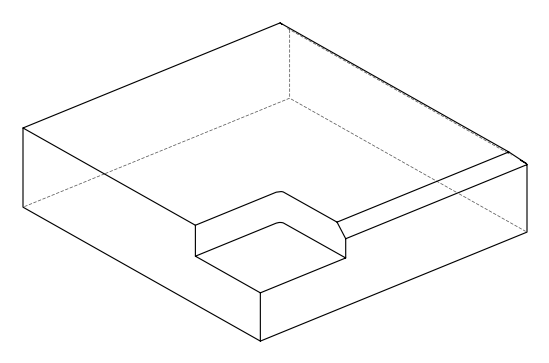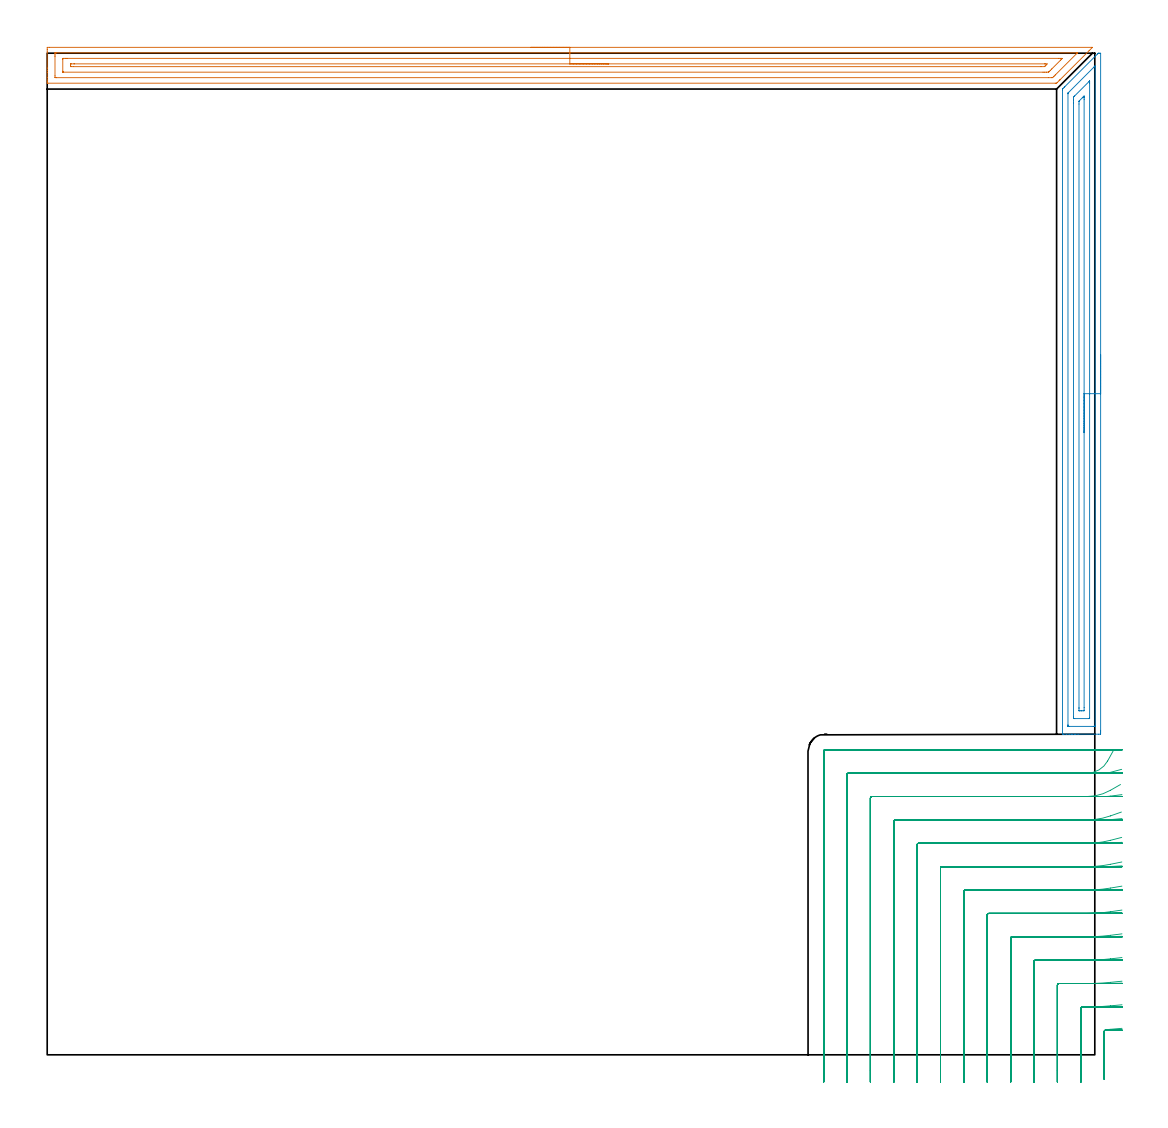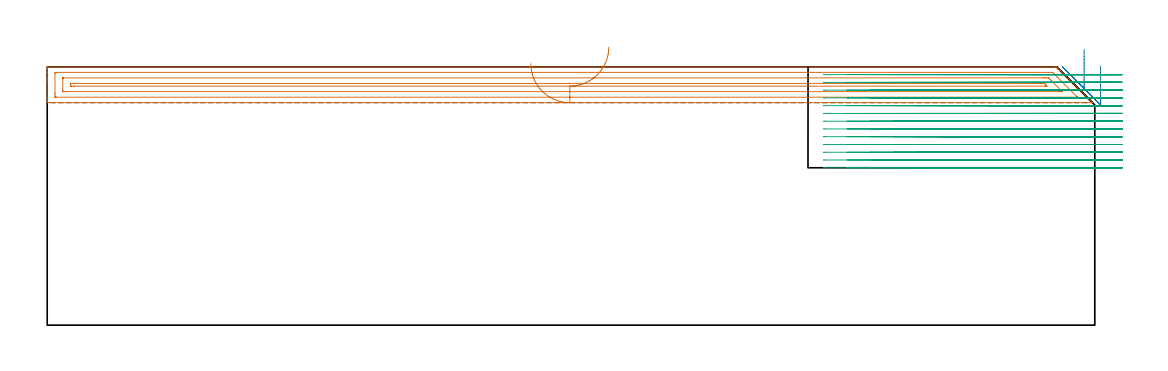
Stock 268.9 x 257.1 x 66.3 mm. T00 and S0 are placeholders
(PLAN: 3 operations, 1 tool changes, 48.5 min)
(1 AREA_MILL | FG_CHAMFER_SURFACE | UGT0205_001 | 8.62 min | 11380 mm3)
(2 AREA_MILL_1 | FG_CHAMFER_SURFACE_1 | UGT0205_001 | 5.67 min | 8390 mm3)
(3 MILL_CORNER_NOTCH_RECTANGULAR | CORNER_NOTCH_RECTANGULAR | NXT0201_009 | Follow Part, ap 2, ae 75% | 34.23 min | 156500 mm3)
(TOOL UGT0205_001 | Chamfer Mill 20 x 3 x 45 deg. | D20 FL50 Z2)
(TOOL NXT0201_009 | ENDMILL 8mm [2P460-0800-NA 1630] | D8 FL26 Z6)
(OP 1 AREA_MILL)
G17 G21 G94 G90
T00 M6
G54
G17 G0 G90 X124.15 Y258.6 S1061 M3
G43 Z76.3 H0
Z67.1
G94 G1 X124.188 Z66.228 F250.
X124.302 Z65.364
X124.491 Z64.512
X124.753 Z63.68
X125.087 Z62.874
X125.49 Z62.1
X125.958 Z61.364
X126.489 Z60.672
X127.079 Z60.029
X127.722 Z59.44
X128.414 Z58.908
X129.15 Z58.44
X129.924 Z58.037
X130.73 Z57.703
X131.562 Z57.441
X132.413 Z57.252
X133.278 Z57.138
X134.15 Z57.1
X268.173
X268.279 Y258.595 Z57.103
X268.282 Y258.593 Z57.104
X268.279 Y258.578 Z57.12
X267.442 Y257.742 Z57.958
X260.031 Y250.33 Z65.369
X259.988 Y250.286 Z65.411
X259.943 Y250.242 Z65.457
X259.734 Y250.034 Z65.665
X259.237 Y249.536 Z66.16
X259.103 Y249.405 Z66.291
X258.752 Y249.4 Z66.3
X0.169
X0.01 Y249.403 Z66.288
X0.007 Y249.452 Z66.239
X0. Y249.847 Z65.853
Y250.204 Z65.495
Y250.88 Z64.815
Y252.11 Z63.587
Y252.663 Z63.031
Y253.278 Z62.418
Y257.396 Z58.301
X0.003 Y258.011 Z57.687
X0.007 Y258.592 Z57.106
X0.032 Y258.594 Z57.104
X0.616 Y258.6 Z57.1
X134.15
Y257.186 Z58.514
X264.177
X264.31 Y257.184 Z58.516
X264.398 Y257.182 Z58.518
X264.422 Y257.18 Z58.52
Y257.179 Z58.521
X264.41 Y257.164 Z58.536
X264.369 Y257.12 Z58.58
X258.752 Y251.501 Z64.199
X258.44 Y251.192 Z64.508
X258.123 Y250.88 Z64.82
X258.071 Y250.833 Z64.867
X257.99 Y250.821 Z64.879
X257.922 Y250.817 Z64.883
X257.858 Y250.815 Z64.885
X257.032 Y250.814 Z64.886
X2.402 Y250.815 Z64.885
X2.336 Y250.816 Z64.884
X2.204 Y250.821 Z64.879
X2.01 Y250.83 Z64.87
X2.008 Y250.88 Z64.82
X2.001 Y251.281 Z64.42
X2. Y256.228 Z59.472
Y256.629 Z59.071
X2.004 Y257.12 Z58.58
X2.007 Y257.169 Z58.531
X2.008 Y257.176 Z58.524
X2.049 Y257.179 Z58.521
X2.137 Y257.183 Z58.517
X2.269 Y257.185 Z58.515
X2.336 Y257.186 Z58.514
X134.15
Y255.772 Z59.928
X259.645 Y255.771 Z59.929
X260.104 Y255.77 Z59.93
X260.285 Y255.768 Z59.932
X260.538 Y255.764 Z59.936
X260.539 Y255.749 Z59.951
X260.538 Y255.741 Z59.959
X260.337 Y255.537 Z60.163
X260.138 Y255.337 Z60.363
X257.858 Y253.058 Z62.642
X257.464 Y252.663 Z63.037
X257.214 Y252.415 Z63.285
X257.128 Y252.333 Z63.367
X257.058 Y252.269 Z63.431
X257.015 Y252.235 Z63.465
X256.965 Y252.234 Z63.466
X256.506 Y252.23 Z63.47
X256.072 Y252.229 Z63.471
X255.614 Y252.228 Z63.472
X4.189 Y252.229 Z63.471
X4.044 Y252.23 Z63.47
X4.02 Y252.232 Z63.468
X4.014 Y252.234 Z63.466
X4.01 Y252.25 Z63.45
X4.004 Y252.349 Z63.351
X4.001 Y252.475 Z63.225
Y255.524 Z60.176
X4.007 Y255.713 Z59.987
X4.01 Y255.762 Z59.938
X4.028 Y255.765 Z59.935
X4.08 Y255.768 Z59.932
X4.189 Y255.77 Z59.93
X4.646 Y255.771 Z59.929
X5.082 Y255.772 Z59.928
X134.15
Y254.357 Z61.343
X256.072
X256.162 Y254.356 Z61.344
X256.684 Y254.35 Z61.35
X256.43 Y254.088 Z61.612
X256.154 Y253.807 Z61.893
X256.072 Y253.728 Z61.972
X255.978 Y253.649 Z62.051
X255.09 Y253.643 Z62.057
X6.78
X6.064 Y253.648 Z62.052
X6.021 Y253.649 Z62.051
X6.01 Y253.685 Z62.015
X6.006 Y253.79 Z61.91
X6.004 Y254. Z61.7
X6.006 Y254.21 Z61.49
X6.01 Y254.315 Z61.385
X6.021 Y254.351 Z61.349
X6.067 Y254.354 Z61.346
X6.152 Y254.355 Z61.345
X6.868 Y254.357 Z61.343
X6.957
X134.15
X135.021 Z61.381
X135.886 Z61.495
X136.738 Z61.683
X137.57 Z61.946
X138.376 Z62.28
X139.15 Z62.682
X139.886 Z63.151
X140.578 Z63.682
X141.221 Z64.272
X141.81 Z64.915
X142.341 Z65.607
X142.81 Z66.343
X143.213 Z67.116
X143.547 Z67.922
X143.809 Z68.754
X143.998 Z69.606
X144.112 Z70.471
X144.15 Z71.343
G0 Z76.3
M5
M2
(OP 2 AREA_MILL_1)
G17 G21 G94 G90
T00 M6
G54
G17 G0 G90 X270.4 Y179.7 S1061 M3
G43 Z76.3 H0
Z66.5
G94 G1 Y179.662 Z65.628 F250.
Y179.548 Z64.763
Y179.359 Z63.912
Y179.097 Z63.08
Y178.763 Z62.274
Y178.36 Z61.5
Y177.891 Z60.764
Y177.36 Z60.072
Y176.771 Z59.429
Y176.128 Z58.84
Y175.436 Z58.308
Y174.7 Z57.84
Y173.926 Z57.437
Y173.12 Z57.103
Y172.288 Z56.841
Y171.436 Z56.652
Y170.572 Z56.538
Y169.7 Z56.5
Y83.283
X270.399 Y82.878 Z56.501
X270.394 Y82.398 Z56.503
X270.391 Y82.308 Z56.505
X269.918 Y82.3 Z56.979
X264.616 Z62.278
X263.996 Z62.901
X263.733 Z63.164
X263.112 Z63.785
X262.849 Z64.047
X262.323 Z64.576
X261.608 Z65.291
X260.886 Y82.301 Z66.013
X260.606 Y82.31 Z66.292
X260.6 Y82.433 Z66.3
Y247.617
X260.606 Y247.904 Z66.291
X260.719 Y248.019 Z66.179
X261.046 Y248.346 Z65.854
X261.112 Y248.412 Z65.788
X261.206 Y248.508 Z65.691
X269.035 Y256.336 Z57.862
X269.606 Y256.906 Z57.294
X269.802 Y257.09 Z57.097
X269.895 Y257.1 Z57.005
X270.012 Z56.888
X270.394 Y257.09 Z56.506
X270.4 Y257.035 Z56.5
Y169.7
X268.986 Z57.914
X268.985 Y84.448 Z57.915
X268.984 Y84.343 Z57.916
X268.982 Y84.319 Z57.918
X268.98 Y84.313 Z57.92
X268.964 Y84.31 Z57.936
X268.863 Y84.305 Z58.037
X268.507 Y84.3 Z58.394
X262.32 Y84.301 Z64.58
X262.122 Y84.306 Z64.778
X262.04 Y84.31 Z64.86
X262.021 Y84.321 Z64.879
X262.019 Y84.357 Z64.881
X262.016 Y84.441 Z64.884
X262.014 Y84.61 Z64.886
Y84.659
Y246.677
X262.015 Y246.727 Z64.885
X262.019 Y246.831 Z64.881
X262.021 Y246.854 Z64.879
X262.036 Y246.874 Z64.864
X262.074 Y246.919 Z64.826
X262.203 Y247.052 Z64.697
X268.686 Y253.536 Z58.214
X268.804 Y253.653 Z58.096
X268.903 Y253.748 Z57.997
X268.972 Y253.811 Z57.928
X268.979 Y253.814 Z57.921
X268.981 Y253.791 Z57.919
X268.983 Y253.729 Z57.917
X268.986 Y253.009 Z57.914
Y169.7
X267.572 Z59.328
X267.571 Y86.44 Z59.329
X267.57 Y86.363 Z59.33
X267.568 Y86.326 Z59.332
X267.566 Y86.315 Z59.334
X267.544 Y86.31 Z59.356
X267.405 Y86.301 Z59.495
X263.733 Y86.3 Z63.167
X263.594 Y86.302 Z63.306
X263.502 Y86.306 Z63.398
X263.435 Y86.31 Z63.465
X263.433 Y86.338 Z63.467
X263.431 Y86.44 Z63.469
X263.429 Y86.746 Z63.471
Y244.362
X263.43 Y244.946 Z63.47
X263.432 Y245.249 Z63.468
X263.442 Y245.836 Z63.458
X263.586 Y245.984 Z63.314
X263.733 Y246.133 Z63.167
X267.401 Y249.801 Z59.499
X267.49 Y249.887 Z59.41
X267.562 Y249.951 Z59.338
X267.566 Y249.952 Z59.334
X267.568 Y249.944 Z59.332
X267.57 Y249.909 Z59.33
X267.571 Y249.705 Z59.329
X267.572 Y249.398 Z59.328
Y169.7
X266.157 Z60.743
Y89.111
X266.154 Y88.452 Z60.746
X266.151 Y88.355 Z60.749
X266.148 Y88.31 Z60.752
X266.103 Y88.308 Z60.797
X265.902 Y88.304 Z60.998
X265.5 Y88.3 Z61.4
X265.421 Z61.479
X265.074 Y88.302 Z61.826
X264.9 Y88.306 Z62.
X264.859 Y88.31 Z62.041
X264.849 Y88.315 Z62.051
X264.847 Y88.328 Z62.053
X264.845 Y88.384 Z62.055
X264.843 Y88.883 Z62.057
Y89.111
X264.844 Y244.055 Z62.056
X264.848 Y244.713 Z62.052
X264.85 Y244.771 Z62.05
X264.873 Y244.812 Z62.027
X264.998 Y244.946 Z61.902
X265.692 Y245.643 Z61.208
X265.885 Y245.836 Z61.015
X265.972 Y245.921 Z60.928
X266.141 Y246.081 Z60.759
X266.151 Y246.088 Z60.749
X266.153 Y246.069 Z60.747
X266.156 Y245.836 Z60.744
X266.157 Y245.625 Z60.743
Y245.174
Y169.7
Y168.828 Z60.781
Y167.963 Z60.895
Y167.112 Z61.083
Y166.28 Z61.346
Y165.474 Z61.68
Y164.7 Z62.082
Y163.964 Z62.551
Y163.272 Z63.082
Y162.629 Z63.672
Y162.04 Z64.315
Y161.508 Z65.007
Y161.04 Z65.743
Y160.637 Z66.516
Y160.303 Z67.322
Y160.041 Z68.154
Y159.852 Z69.006
Y159.738 Z69.871
Y159.7 Z70.743
G0 Z76.3
M5
M2
(OP 3 MILL_CORNER_NOTCH_RECTANGULAR)
G17 G21 G94 G90
T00 M6
G54
G17 G0 G90 X275.89 Y6.797 S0 M3
G43 Z76.3 H1
Z64.308
G94 G1 X272.9 Y6.548 F250.
G2 X271.669 Y6.456 R72. F500.
G3 X271.3 Y6.062 R0.4
G1 Y-3.2
Y-6.2 F250.
G0 Z76.3
X275.888 Y12.842
Z64.308
G1 X272.9 Y12.571
G2 X266.926 Y12.3 R66. F500.
G1 X265.696
G3 X265.3 Y11.904 R0.4
G1 Y-4.
Y-7. F250.
G0 Z76.3
X275.885 Y18.897
Z64.308
G1 X272.9 Y18.598
G2 X266.926 Y18.3 R60. F500.
G1 X259.696
G3 X259.3 Y17.904 R0.4
G1 Y-4.
Y-7. F250.
G0 Z76.3
X275.882 Y24.963
Z64.308
G1 X272.9 Y24.631
G2 X266.926 Y24.3 R54. F500.
G1 X253.696
G3 X253.3 Y23.904 R0.4
G1 Y-4.
Y-7. F250.
G0 Z76.3
X275.877 Y31.047
Z64.308
G1 X272.9 Y30.673
G2 X266.926 Y30.3 R48. F500.
G1 X247.696
G3 X247.3 Y29.904 R0.4
G1 Y-4.
Y-7. F250.
G0 Z76.3
X275.869 Y37.154
Z64.308
G1 X272.9 Y36.727
G2 X266.926 Y36.3 R42. F500.
G1 X241.696
G3 X241.3 Y35.904 R0.4
G1 Y-4.
Y-7. F250.
G0 Z76.3
X275.858 Y43.297
Z64.308
G1 X272.9 Y42.799
G2 X266.926 Y42.3 R36. F500.
G1 X235.697
G3 X235.3 Y41.903 R0.4
G1 Y-4.
Y-7. F250.
G0 Z76.3
X275.84 Y49.498
Z64.308
G1 X272.9 Y48.901
G2 X266.926 Y48.3 R30. F500.
G1 X229.697
G3 X229.3 Y47.903 R0.4
G1 Y-4.
Y-7. F250.
G0 Z76.3
X275.805 Y55.802
Z64.308
G1 X272.9 Y55.055
G2 X266.926 Y54.3 R24. F500.
G1 X223.697
G3 X223.3 Y53.903 R0.4
G1 Y-4.
Y-7. F250.
G0 Z76.3
X275.73 Y62.316
Z64.308
G1 X272.9 Y61.32
G2 X266.926 Y60.3 R18. F500.
G1 X217.697
G3 X217.3 Y59.903 R0.4
G1 Y-4.
Y-7. F250.
G0 Z76.3
X275.502 Y69.386
Z64.308
G1 X272.9 Y67.893
G2 X266.926 Y66.3 R12. F500.
G1 X211.697
G3 X211.3 Y65.903 R0.4
G1 Y-4.
Y-7. F250.
G0 Z76.3
X273.629 Y78.031
Z64.308
G1 X272.18 Y75.404
G2 X266.926 Y72.3 R6. F500.
G1 X205.698
G3 X205.3 Y71.903 R0.4
G1 Y-4.
Y-7. F250.
G0 Z76.3
X269.926 Y78.3
Z64.308
G1 X266.926
X199.698 F500.
G3 X199.3 Y77.902 R0.4
G1 Y-4.
Y-7. F250.
G0 Z76.3
X275.899 Y6.381
Z62.315
G1 X272.9 Y6.317
G2 X271.693 Y6.301 R72. F500.
G3 X271.3 Y5.906 R0.4
G1 Y-3.2
Y-6.2 F250.
G0 Z76.3
X275.899 Y12.389
Z62.315
G1 X272.9 Y12.318
G2 X271.35 Y12.3 R66. F500.
G1 X265.695
G3 X265.3 Y11.905 R0.4
G1 Y-4.
Y-7. F250.
G0 Z76.3
X275.899 Y18.398
Z62.315
G1 X272.9 Y18.32
G2 X271.35 Y18.3 R60. F500.
G1 X259.696
G3 X259.3 Y17.904 R0.4
G1 Y-4.
Y-7. F250.
G0 Z76.3
X275.899 Y24.408
Z62.315
G1 X272.9 Y24.322
G2 X271.35 Y24.3 R54. F500.
G1 X253.696
G3 X253.3 Y23.904 R0.4
G1 Y-4.
Y-7. F250.
G0 Z76.3
X275.898 Y30.422
Z62.315
G1 X272.9 Y30.325
G2 X271.35 Y30.3 R48. F500.
G1 X247.696
G3 X247.3 Y29.904 R0.4
G1 Y-4.
Y-7. F250.
G0 Z76.3
X275.898 Y36.439
Z62.315
G1 X272.9 Y36.329
G2 X271.35 Y36.3 R42. F500.
G1 X241.696
G3 X241.3 Y35.904 R0.4
G1 Y-4.
Y-7. F250.
G0 Z76.3
X275.897 Y42.463
Z62.315
G1 X272.9 Y42.333
G2 X271.35 Y42.3 R36. F500.
G1 X235.697
G3 X235.3 Y41.903 R0.4
G1 Y-4.
Y-7. F250.
G0 Z76.3
X275.896 Y48.495
Z62.315
G1 X272.9 Y48.34
G2 X271.35 Y48.3 R30. F500.
G1 X229.697
G3 X229.3 Y47.903 R0.4
G1 Y-4.
Y-7. F250.
G0 Z76.3
X275.894 Y54.544
Z62.315
G1 X272.9 Y54.35
G2 X271.35 Y54.3 R24. F500.
G1 X223.697
G3 X223.3 Y53.903 R0.4
G1 Y-4.
Y-7. F250.
G0 Z76.3
X275.889 Y60.625
Z62.315
G1 X272.9 Y60.367
G2 X271.35 Y60.3 R18. F500.
G1 X217.697
G3 X217.3 Y59.903 R0.4
G1 Y-4.
Y-7. F250.
G0 Z76.3
X275.875 Y66.788
Z62.315
G1 X272.9 Y66.401
G2 X271.35 Y66.3 R12. F500.
G1 X211.697
G3 X211.3 Y65.903 R0.4
G1 Y-4.
Y-7. F250.
G0 Z76.3
X275.798 Y73.279
Z62.315
G1 X272.9 Y72.504
G2 X271.35 Y72.3 R6. F500.
G1 X205.697
G3 X205.3 Y71.903 R0.4
G1 Y-4.
Y-7. F250.
G0 Z76.3
X274.35 Y78.3
Z62.315
G1 X271.35
X199.698 F500.
G3 X199.3 Y77.902 R0.4
G1 Y-4.
Y-7. F250.
G0 Z76.3
X275.9 Y6.307
Z60.323
G1 X272.9 Y6.3
X272.741 F500.
X271.695
G3 X271.3 Y5.905 R0.4
G1 Y-3.2
Y-6.2 F250.
G0 Z76.3
X275.9 Y12.307
Z60.323
G1 X272.9 Y12.3
X272.741 F500.
X265.696
G3 X265.3 Y11.904 R0.4
G1 Y-4.
Y-7. F250.
G0 Z76.3
X275.9 Y18.308
Z60.323
G1 X272.9 Y18.3
X272.741 F500.
X259.696
G3 X259.3 Y17.904 R0.4
G1 Y-4.
Y-7. F250.
G0 Z76.3
X275.9 Y24.309
Z60.323
G1 X272.9 Y24.3
X272.741 F500.
X253.696
G3 X253.3 Y23.904 R0.4
G1 Y-4.
Y-7. F250.
G0 Z76.3
X275.9 Y30.31
Z60.323
G1 X272.9 Y30.3
X272.741 F500.
X247.696
G3 X247.3 Y29.904 R0.4
G1 Y-4.
Y-7. F250.
G0 Z76.3
X275.9 Y36.312
Z60.323
G1 X272.9 Y36.3
X272.741 F500.
X241.696
G3 X241.3 Y35.904 R0.4
G1 Y-4.
Y-7. F250.
G0 Z76.3
X275.9 Y42.314
Z60.323
G1 X272.9 Y42.3
X272.741 F500.
X235.697
G3 X235.3 Y41.903 R0.4
G1 Y-4.
Y-7. F250.
G0 Z76.3
X275.9 Y48.316
Z60.323
G1 X272.9 Y48.3
X272.741 F500.
X229.697
G3 X229.3 Y47.903 R0.4
G1 Y-4.
Y-7. F250.
G0 Z76.3
X275.9 Y54.32
Z60.323
G1 X272.9 Y54.301
X272.741 Y54.3 F500.
X223.697
G3 X223.3 Y53.903 R0.4
G1 Y-4.
Y-7. F250.
G0 Z76.3
X275.9 Y60.327
Z60.323
G1 X272.9 Y60.301
X272.741 Y60.3 F500.
X217.697
G3 X217.3 Y59.903 R0.4
G1 Y-4.
Y-7. F250.
G0 Z76.3
X275.9 Y66.341
Z60.323
G1 X272.9 Y66.301
X272.741 Y66.3 F500.
X211.697
G3 X211.3 Y65.903 R0.4
G1 Y-4.
Y-7. F250.
G0 Z76.3
X275.899 Y72.382
Z60.323
G1 X272.9 Y72.302
X272.741 Y72.3 F500.
X205.697
G3 X205.3 Y71.902 R0.4
G1 Y-4.
Y-7. F250.
G0 Z76.3
X275.741 Y78.3
Z60.323
G1 X272.741
X199.698 F500.
G3 X199.3 Y77.902 R0.4
G1 Y-4.
Y-7. F250.
G0 Z76.3
X275.9 Y6.3
Z58.331
G1 X272.9
X271.695 F500.
G3 X271.3 Y5.905 R0.4
G1 Y-3.2
Y-6.2 F250.
G0 Z76.3
X275.9 Y12.3
Z58.331
G1 X272.9
X265.696 F500.
G3 X265.3 Y11.904 R0.4
G1 Y-4.
Y-7. F250.
G0 Z76.3
X275.9 Y18.3
Z58.331
G1 X272.9
X259.696 F500.
G3 X259.3 Y17.904 R0.4
G1 Y-4.
Y-7. F250.
G0 Z76.3
X275.9 Y24.3
Z58.331
G1 X272.9
X253.696 F500.
G3 X253.3 Y23.904 R0.4
G1 Y-4.
Y-7. F250.
G0 Z76.3
X275.9 Y30.3
Z58.331
G1 X272.9
X247.696 F500.
G3 X247.3 Y29.904 R0.4
G1 Y-4.
Y-7. F250.
G0 Z76.3
X275.9 Y36.3
Z58.331
G1 X272.9
X241.696 F500.
G3 X241.3 Y35.904 R0.4
G1 Y-4.
Y-7. F250.
G0 Z76.3
X275.9 Y42.3
Z58.331
G1 X272.9
X235.697 F500.
G3 X235.3 Y41.903 R0.4
G1 Y-4.
Y-7. F250.
G0 Z76.3
X275.9 Y48.3
Z58.331
G1 X272.9
X229.697 F500.
G3 X229.3 Y47.903 R0.4
G1 Y-4.
Y-7. F250.
G0 Z76.3
X275.9 Y54.3
Z58.331
G1 X272.9
X223.697 F500.
G3 X223.3 Y53.903 R0.4
G1 Y-4.
Y-7. F250.
G0 Z76.3
X275.9 Y60.3
Z58.331
G1 X272.9
X217.697 F500.
G3 X217.3 Y59.903 R0.4
G1 Y-4.
Y-7. F250.
G0 Z76.3
X275.9 Y66.3
Z58.331
G1 X272.9
X211.697 F500.
G3 X211.3 Y65.903 R0.4
G1 Y-4.
Y-7. F250.
G0 Z76.3
X275.9 Y72.3
Z58.331
G1 X272.9
X205.697 F500.
G3 X205.3 Y71.902 R0.4
G1 Y-4.
Y-7. F250.
G0 Z76.3
X275.9 Y78.3
Z58.331
G1 X272.9
X199.698 F500.
G3 X199.3 Y77.902 R0.4
G1 Y-4.
Y-7. F250.
G0 Z76.3
X275.9 Y6.3
Z56.338
G1 X272.9
X271.695 F500.
G3 X271.3 Y5.905 R0.4
G1 Y-3.2
Y-6.2 F250.
G0 Z76.3
X275.9 Y12.3
Z56.338
G1 X272.9
X265.696 F500.
G3 X265.3 Y11.904 R0.4
G1 Y-4.
Y-7. F250.
G0 Z76.3
X275.9 Y18.3
Z56.338
G1 X272.9
X259.696 F500.
G3 X259.3 Y17.904 R0.4
G1 Y-4.
Y-7. F250.
G0 Z76.3
X275.9 Y24.3
Z56.338
G1 X272.9
X253.696 F500.
G3 X253.3 Y23.904 R0.4
G1 Y-4.
Y-7. F250.
G0 Z76.3
X275.9 Y30.3
Z56.338
G1 X272.9
X247.696 F500.
G3 X247.3 Y29.904 R0.4
G1 Y-4.
Y-7. F250.
G0 Z76.3
X275.9 Y36.3
Z56.338
G1 X272.9
X241.696 F500.
G3 X241.3 Y35.904 R0.4
G1 Y-4.
Y-7. F250.
G0 Z76.3
X275.9 Y42.3
Z56.338
G1 X272.9
X235.697 F500.
G3 X235.3 Y41.903 R0.4
G1 Y-4.
Y-7. F250.
G0 Z76.3
X275.9 Y48.3
Z56.338
G1 X272.9
X229.697 F500.
G3 X229.3 Y47.903 R0.4
G1 Y-4.
Y-7. F250.
G0 Z76.3
X275.9 Y54.3
Z56.338
G1 X272.9
X223.697 F500.
G3 X223.3 Y53.903 R0.4
G1 Y-4.
Y-7. F250.
G0 Z76.3
X275.9 Y60.3
Z56.338
G1 X272.9
X217.697 F500.
G3 X217.3 Y59.903 R0.4
G1 Y-4.
Y-7. F250.
G0 Z76.3
X275.9 Y66.3
Z56.338
G1 X272.9
X211.697 F500.
G3 X211.3 Y65.903 R0.4
G1 Y-4.
Y-7. F250.
G0 Z76.3
X275.9 Y72.3
Z56.338
G1 X272.9
X205.697 F500.
G3 X205.3 Y71.902 R0.4
G1 Y-4.
Y-7. F250.
G0 Z76.3
X275.9 Y78.3
Z56.338
G1 X272.9
X199.698 F500.
G3 X199.3 Y77.902 R0.4
G1 Y-4.
Y-7. F250.
G0 Z76.3
X275.9 Y6.3
Z54.346
G1 X272.9
X271.695 F500.
G3 X271.3 Y5.905 R0.4
G1 Y-3.2
Y-6.2 F250.
G0 Z76.3
X275.9 Y12.3
Z54.346
G1 X272.9
X265.696 F500.
G3 X265.3 Y11.904 R0.4
G1 Y-4.
Y-7. F250.
G0 Z76.3
X275.9 Y18.3
Z54.346
G1 X272.9
X259.696 F500.
G3 X259.3 Y17.904 R0.4
G1 Y-4.
Y-7. F250.
G0 Z76.3
X275.9 Y24.3
Z54.346
G1 X272.9
X253.696 F500.
G3 X253.3 Y23.904 R0.4
G1 Y-4.
Y-7. F250.
G0 Z76.3
X275.9 Y30.3
Z54.346
G1 X272.9
X247.696 F500.
G3 X247.3 Y29.904 R0.4
G1 Y-4.
Y-7. F250.
G0 Z76.3
X275.9 Y36.3
Z54.346
G1 X272.9
X241.696 F500.
G3 X241.3 Y35.904 R0.4
G1 Y-4.
Y-7. F250.
G0 Z76.3
X275.9 Y42.3
Z54.346
G1 X272.9
X235.697 F500.
G3 X235.3 Y41.903 R0.4
G1 Y-4.
Y-7. F250.
G0 Z76.3
X275.9 Y48.3
Z54.346
G1 X272.9
X229.697 F500.
G3 X229.3 Y47.903 R0.4
G1 Y-4.
Y-7. F250.
G0 Z76.3
X275.9 Y54.3
Z54.346
G1 X272.9
X223.697 F500.
G3 X223.3 Y53.903 R0.4
G1 Y-4.
Y-7. F250.
G0 Z76.3
X275.9 Y60.3
Z54.346
G1 X272.9
X217.697 F500.
G3 X217.3 Y59.903 R0.4
G1 Y-4.
Y-7. F250.
G0 Z76.3
X275.9 Y66.3
Z54.346
G1 X272.9
X211.697 F500.
G3 X211.3 Y65.903 R0.4
G1 Y-4.
Y-7. F250.
G0 Z76.3
X275.9 Y72.3
Z54.346
G1 X272.9
X205.697 F500.
G3 X205.3 Y71.902 R0.4
G1 Y-4.
Y-7. F250.
G0 Z76.3
X275.9 Y78.3
Z54.346
G1 X272.9
X199.698 F500.
G3 X199.3 Y77.902 R0.4
G1 Y-4.
Y-7. F250.
G0 Z76.3
X275.9 Y6.3
Z52.354
G1 X272.9
X271.695 F500.
G3 X271.3 Y5.905 R0.4
G1 Y-3.2
Y-6.2 F250.
G0 Z76.3
X275.9 Y12.3
Z52.354
G1 X272.9
X265.696 F500.
G3 X265.3 Y11.904 R0.4
G1 Y-4.
Y-7. F250.
G0 Z76.3
X275.9 Y18.3
Z52.354
G1 X272.9
X259.696 F500.
G3 X259.3 Y17.904 R0.4
G1 Y-4.
Y-7. F250.
G0 Z76.3
X275.9 Y24.3
Z52.354
G1 X272.9
X253.696 F500.
G3 X253.3 Y23.904 R0.4
G1 Y-4.
Y-7. F250.
G0 Z76.3
X275.9 Y30.3
Z52.354
G1 X272.9
X247.696 F500.
G3 X247.3 Y29.904 R0.4
G1 Y-4.
Y-7. F250.
G0 Z76.3
X275.9 Y36.3
Z52.354
G1 X272.9
X241.696 F500.
G3 X241.3 Y35.904 R0.4
G1 Y-4.
Y-7. F250.
G0 Z76.3
X275.9 Y42.3
Z52.354
G1 X272.9
X235.697 F500.
G3 X235.3 Y41.903 R0.4
G1 Y-4.
Y-7. F250.
G0 Z76.3
X275.9 Y48.3
Z52.354
G1 X272.9
X229.697 F500.
G3 X229.3 Y47.903 R0.4
G1 Y-4.
Y-7. F250.
G0 Z76.3
X275.9 Y54.3
Z52.354
G1 X272.9
X223.697 F500.
G3 X223.3 Y53.903 R0.4
G1 Y-4.
Y-7. F250.
G0 Z76.3
X275.9 Y60.3
Z52.354
G1 X272.9
X217.697 F500.
G3 X217.3 Y59.903 R0.4
G1 Y-4.
Y-7. F250.
G0 Z76.3
X275.9 Y66.3
Z52.354
G1 X272.9
X211.697 F500.
G3 X211.3 Y65.903 R0.4
G1 Y-4.
Y-7. F250.
G0 Z76.3
X275.9 Y72.3
Z52.354
G1 X272.9
X205.697 F500.
G3 X205.3 Y71.902 R0.4
G1 Y-4.
Y-7. F250.
G0 Z76.3
X275.9 Y78.3
Z52.354
G1 X272.9
X199.698 F500.
G3 X199.3 Y77.902 R0.4
G1 Y-4.
Y-7. F250.
G0 Z76.3
X275.9 Y6.3
Z50.361
G1 X272.9
X271.695 F500.
G3 X271.3 Y5.905 R0.4
G1 Y-3.2
Y-6.2 F250.
G0 Z76.3
X275.9 Y12.3
Z50.361
G1 X272.9
X265.696 F500.
G3 X265.3 Y11.904 R0.4
G1 Y-4.
Y-7. F250.
G0 Z76.3
X275.9 Y18.3
Z50.361
G1 X272.9
X259.696 F500.
G3 X259.3 Y17.904 R0.4
G1 Y-4.
Y-7. F250.
G0 Z76.3
X275.9 Y24.3
Z50.361
G1 X272.9
X253.696 F500.
G3 X253.3 Y23.904 R0.4
G1 Y-4.
Y-7. F250.
G0 Z76.3
X275.9 Y30.3
Z50.361
G1 X272.9
X247.696 F500.
G3 X247.3 Y29.904 R0.4
G1 Y-4.
Y-7. F250.
G0 Z76.3
X275.9 Y36.3
Z50.361
G1 X272.9
X241.696 F500.
G3 X241.3 Y35.904 R0.4
G1 Y-4.
Y-7. F250.
G0 Z76.3
X275.9 Y42.3
Z50.361
G1 X272.9
X235.697 F500.
G3 X235.3 Y41.903 R0.4
G1 Y-4.
Y-7. F250.
G0 Z76.3
X275.9 Y48.3
Z50.361
G1 X272.9
X229.697 F500.
G3 X229.3 Y47.903 R0.4
G1 Y-4.
Y-7. F250.
G0 Z76.3
X275.9 Y54.3
Z50.361
G1 X272.9
X223.697 F500.
G3 X223.3 Y53.903 R0.4
G1 Y-4.
Y-7. F250.
G0 Z76.3
X275.9 Y60.3
Z50.361
G1 X272.9
X217.697 F500.
G3 X217.3 Y59.903 R0.4
G1 Y-4.
Y-7. F250.
G0 Z76.3
X275.9 Y66.3
Z50.361
G1 X272.9
X211.697 F500.
G3 X211.3 Y65.903 R0.4
G1 Y-4.
Y-7. F250.
G0 Z76.3
X275.9 Y72.3
Z50.361
G1 X272.9
X205.697 F500.
G3 X205.3 Y71.902 R0.4
G1 Y-4.
Y-7. F250.
G0 Z76.3
X275.9 Y78.3
Z50.361
G1 X272.9
X199.698 F500.
G3 X199.3 Y77.902 R0.4
G1 Y-4.
Y-7. F250.
G0 Z76.3
X275.9 Y6.3
Z48.369
G1 X272.9
X271.695 F500.
G3 X271.3 Y5.905 R0.4
G1 Y-3.2
Y-6.2 F250.
G0 Z76.3
X275.9 Y12.3
Z48.369
G1 X272.9
X265.696 F500.
G3 X265.3 Y11.904 R0.4
G1 Y-4.
Y-7. F250.
G0 Z76.3
X275.9 Y18.3
Z48.369
G1 X272.9
X259.696 F500.
G3 X259.3 Y17.904 R0.4
G1 Y-4.
Y-7. F250.
G0 Z76.3
X275.9 Y24.3
Z48.369
G1 X272.9
X253.696 F500.
G3 X253.3 Y23.904 R0.4
G1 Y-4.
Y-7. F250.
G0 Z76.3
X275.9 Y30.3
Z48.369
G1 X272.9
X247.696 F500.
G3 X247.3 Y29.904 R0.4
G1 Y-4.
Y-7. F250.
G0 Z76.3
X275.9 Y36.3
Z48.369
G1 X272.9
X241.696 F500.
G3 X241.3 Y35.904 R0.4
G1 Y-4.
Y-7. F250.
G0 Z76.3
X275.9 Y42.3
Z48.369
G1 X272.9
X235.697 F500.
G3 X235.3 Y41.903 R0.4
G1 Y-4.
Y-7. F250.
G0 Z76.3
X275.9 Y48.3
Z48.369
G1 X272.9
X229.697 F500.
G3 X229.3 Y47.903 R0.4
G1 Y-4.
Y-7. F250.
G0 Z76.3
X275.9 Y54.3
Z48.369
G1 X272.9
X223.697 F500.
G3 X223.3 Y53.903 R0.4
G1 Y-4.
Y-7. F250.
G0 Z76.3
X275.9 Y60.3
Z48.369
G1 X272.9
X217.697 F500.
G3 X217.3 Y59.903 R0.4
G1 Y-4.
Y-7. F250.
G0 Z76.3
X275.9 Y66.3
Z48.369
G1 X272.9
X211.697 F500.
G3 X211.3 Y65.903 R0.4
G1 Y-4.
Y-7. F250.
G0 Z76.3
X275.9 Y72.3
Z48.369
G1 X272.9
X205.697 F500.
G3 X205.3 Y71.902 R0.4
G1 Y-4.
Y-7. F250.
G0 Z76.3
X275.9 Y78.3
Z48.369
G1 X272.9
X199.698 F500.
G3 X199.3 Y77.902 R0.4
G1 Y-4.
Y-7. F250.
G0 Z76.3
X275.9 Y6.3
Z46.377
G1 X272.9
X271.695 F500.
G3 X271.3 Y5.905 R0.4
G1 Y-3.2
Y-6.2 F250.
G0 Z76.3
X275.9 Y12.3
Z46.377
G1 X272.9
X265.696 F500.
G3 X265.3 Y11.904 R0.4
G1 Y-4.
Y-7. F250.
G0 Z76.3
X275.9 Y18.3
Z46.377
G1 X272.9
X259.696 F500.
G3 X259.3 Y17.904 R0.4
G1 Y-4.
Y-7. F250.
G0 Z76.3
X275.9 Y24.3
Z46.377
G1 X272.9
X253.696 F500.
G3 X253.3 Y23.904 R0.4
G1 Y-4.
Y-7. F250.
G0 Z76.3
X275.9 Y30.3
Z46.377
G1 X272.9
X247.696 F500.
G3 X247.3 Y29.904 R0.4
G1 Y-4.
Y-7. F250.
G0 Z76.3
X275.9 Y36.3
Z46.377
G1 X272.9
X241.696 F500.
G3 X241.3 Y35.904 R0.4
G1 Y-4.
Y-7. F250.
G0 Z76.3
X275.9 Y42.3
Z46.377
G1 X272.9
X235.697 F500.
G3 X235.3 Y41.903 R0.4
G1 Y-4.
Y-7. F250.
G0 Z76.3
X275.9 Y48.3
Z46.377
G1 X272.9
X229.697 F500.
G3 X229.3 Y47.903 R0.4
G1 Y-4.
Y-7. F250.
G0 Z76.3
X275.9 Y54.3
Z46.377
G1 X272.9
X223.697 F500.
G3 X223.3 Y53.903 R0.4
G1 Y-4.
Y-7. F250.
G0 Z76.3
X275.9 Y60.3
Z46.377
G1 X272.9
X217.697 F500.
G3 X217.3 Y59.903 R0.4
G1 Y-4.
Y-7. F250.
G0 Z76.3
X275.9 Y66.3
Z46.377
G1 X272.9
X211.697 F500.
G3 X211.3 Y65.903 R0.4
G1 Y-4.
Y-7. F250.
G0 Z76.3
X275.9 Y72.3
Z46.377
G1 X272.9
X205.697 F500.
G3 X205.3 Y71.902 R0.4
G1 Y-4.
Y-7. F250.
G0 Z76.3
X275.9 Y78.3
Z46.377
G1 X272.9
X199.698 F500.
G3 X199.3 Y77.902 R0.4
G1 Y-4.
Y-7. F250.
G0 Z76.3
X275.9 Y6.3
Z44.385
G1 X272.9
X271.695 F500.
G3 X271.3 Y5.905 R0.4
G1 Y-3.2
Y-6.2 F250.
G0 Z76.3
X275.9 Y12.3
Z44.385
G1 X272.9
X265.696 F500.
G3 X265.3 Y11.904 R0.4
G1 Y-4.
Y-7. F250.
G0 Z76.3
X275.9 Y18.3
Z44.385
G1 X272.9
X259.696 F500.
G3 X259.3 Y17.904 R0.4
G1 Y-4.
Y-7. F250.
G0 Z76.3
X275.9 Y24.3
Z44.385
G1 X272.9
X253.696 F500.
G3 X253.3 Y23.904 R0.4
G1 Y-4.
Y-7. F250.
G0 Z76.3
X275.9 Y30.3
Z44.385
G1 X272.9
X247.696 F500.
G3 X247.3 Y29.904 R0.4
G1 Y-4.
Y-7. F250.
G0 Z76.3
X275.9 Y36.3
Z44.385
G1 X272.9
X241.696 F500.
G3 X241.3 Y35.904 R0.4
G1 Y-4.
Y-7. F250.
G0 Z76.3
X275.9 Y42.3
Z44.385
G1 X272.9
X235.697 F500.
G3 X235.3 Y41.903 R0.4
G1 Y-4.
Y-7. F250.
G0 Z76.3
X275.9 Y48.3
Z44.385
G1 X272.9
X229.697 F500.
G3 X229.3 Y47.903 R0.4
G1 Y-4.
Y-7. F250.
G0 Z76.3
X275.9 Y54.3
Z44.385
G1 X272.9
X223.697 F500.
G3 X223.3 Y53.903 R0.4
G1 Y-4.
Y-7. F250.
G0 Z76.3
X275.9 Y60.3
Z44.385
G1 X272.9
X217.697 F500.
G3 X217.3 Y59.903 R0.4
G1 Y-4.
Y-7. F250.
G0 Z76.3
X275.9 Y66.3
Z44.385
G1 X272.9
X211.697 F500.
G3 X211.3 Y65.903 R0.4
G1 Y-4.
Y-7. F250.
G0 Z76.3
X275.9 Y72.3
Z44.385
G1 X272.9
X205.697 F500.
G3 X205.3 Y71.902 R0.4
G1 Y-4.
Y-7. F250.
G0 Z76.3
X275.9 Y78.3
Z44.385
G1 X272.9
X199.698 F500.
G3 X199.3 Y77.902 R0.4
G1 Y-4.
Y-7. F250.
G0 Z76.3
X275.9 Y6.3
Z42.392
G1 X272.9
X271.695 F500.
G3 X271.3 Y5.905 R0.4
G1 Y-3.2
Y-6.2 F250.
G0 Z76.3
X275.9 Y12.3
Z42.392
G1 X272.9
X265.696 F500.
G3 X265.3 Y11.904 R0.4
G1 Y-4.
Y-7. F250.
G0 Z76.3
X275.9 Y18.3
Z42.392
G1 X272.9
X259.696 F500.
G3 X259.3 Y17.904 R0.4
G1 Y-4.
Y-7. F250.
G0 Z76.3
X275.9 Y24.3
Z42.392
G1 X272.9
X253.696 F500.
G3 X253.3 Y23.904 R0.4
G1 Y-4.
Y-7. F250.
G0 Z76.3
X275.9 Y30.3
Z42.392
G1 X272.9
X247.696 F500.
G3 X247.3 Y29.904 R0.4
G1 Y-4.
Y-7. F250.
G0 Z76.3
X275.9 Y36.3
Z42.392
G1 X272.9
X241.696 F500.
G3 X241.3 Y35.904 R0.4
G1 Y-4.
Y-7. F250.
G0 Z76.3
X275.9 Y42.3
Z42.392
G1 X272.9
X235.697 F500.
G3 X235.3 Y41.903 R0.4
G1 Y-4.
Y-7. F250.
G0 Z76.3
X275.9 Y48.3
Z42.392
G1 X272.9
X229.697 F500.
G3 X229.3 Y47.903 R0.4
G1 Y-4.
Y-7. F250.
G0 Z76.3
X275.9 Y54.3
Z42.392
G1 X272.9
X223.697 F500.
G3 X223.3 Y53.903 R0.4
G1 Y-4.
Y-7. F250.
G0 Z76.3
X275.9 Y60.3
Z42.392
G1 X272.9
X217.697 F500.
G3 X217.3 Y59.903 R0.4
G1 Y-4.
Y-7. F250.
G0 Z76.3
X275.9 Y66.3
Z42.392
G1 X272.9
X211.697 F500.
G3 X211.3 Y65.903 R0.4
G1 Y-4.
Y-7. F250.
G0 Z76.3
X275.9 Y72.3
Z42.392
G1 X272.9
X205.697 F500.
G3 X205.3 Y71.902 R0.4
G1 Y-4.
Y-7. F250.
G0 Z76.3
X275.9 Y78.3
Z42.392
G1 X272.9
X199.698 F500.
G3 X199.3 Y77.902 R0.4
G1 Y-4.
Y-7. F250.
G0 Z76.3
X275.9 Y6.3
Z40.4
G1 X272.9
X271.695 F500.
G3 X271.3 Y5.905 R0.4
G1 Y-3.2
Y-6.2 F250.
G0 Z76.3
X275.9 Y12.3
Z40.4
G1 X272.9
X265.696 F500.
G3 X265.3 Y11.904 R0.4
G1 Y-4.
Y-7. F250.
G0 Z76.3
X275.9 Y18.3
Z40.4
G1 X272.9
X259.696 F500.
G3 X259.3 Y17.904 R0.4
G1 Y-4.
Y-7. F250.
G0 Z76.3
X275.9 Y24.3
Z40.4
G1 X272.9
X253.696 F500.
G3 X253.3 Y23.904 R0.4
G1 Y-4.
Y-7. F250.
G0 Z76.3
X275.9 Y30.3
Z40.4
G1 X272.9
X247.696 F500.
G3 X247.3 Y29.904 R0.4
G1 Y-4.
Y-7. F250.
G0 Z76.3
X275.9 Y36.3
Z40.4
G1 X272.9
X241.696 F500.
G3 X241.3 Y35.904 R0.4
G1 Y-4.
Y-7. F250.
G0 Z76.3
X275.9 Y42.3
Z40.4
G1 X272.9
X235.697 F500.
G3 X235.3 Y41.903 R0.4
G1 Y-4.
Y-7. F250.
G0 Z76.3
X275.9 Y48.3
Z40.4
G1 X272.9
X229.697 F500.
G3 X229.3 Y47.903 R0.4
G1 Y-4.
Y-7. F250.
G0 Z76.3
X275.9 Y54.3
Z40.4
G1 X272.9
X223.697 F500.
G3 X223.3 Y53.903 R0.4
G1 Y-4.
Y-7. F250.
G0 Z76.3
X275.9 Y60.3
Z40.4
G1 X272.9
X217.697 F500.
G3 X217.3 Y59.903 R0.4
G1 Y-4.
Y-7. F250.
G0 Z76.3
X275.9 Y66.3
Z40.4
G1 X272.9
X211.697 F500.
G3 X211.3 Y65.903 R0.4
G1 Y-4.
Y-7. F250.
G0 Z76.3
X275.9 Y72.3
Z40.4
G1 X272.9
X205.697 F500.
G3 X205.3 Y71.902 R0.4
G1 Y-4.
Y-7. F250.
G0 Z76.3
X275.9 Y78.3
Z40.4
G1 X272.9
X199.698 F500.
G3 X199.3 Y77.902 R0.4
G1 Y-4.
Y-7. F250.
G0 Z76.3
M5
M2
